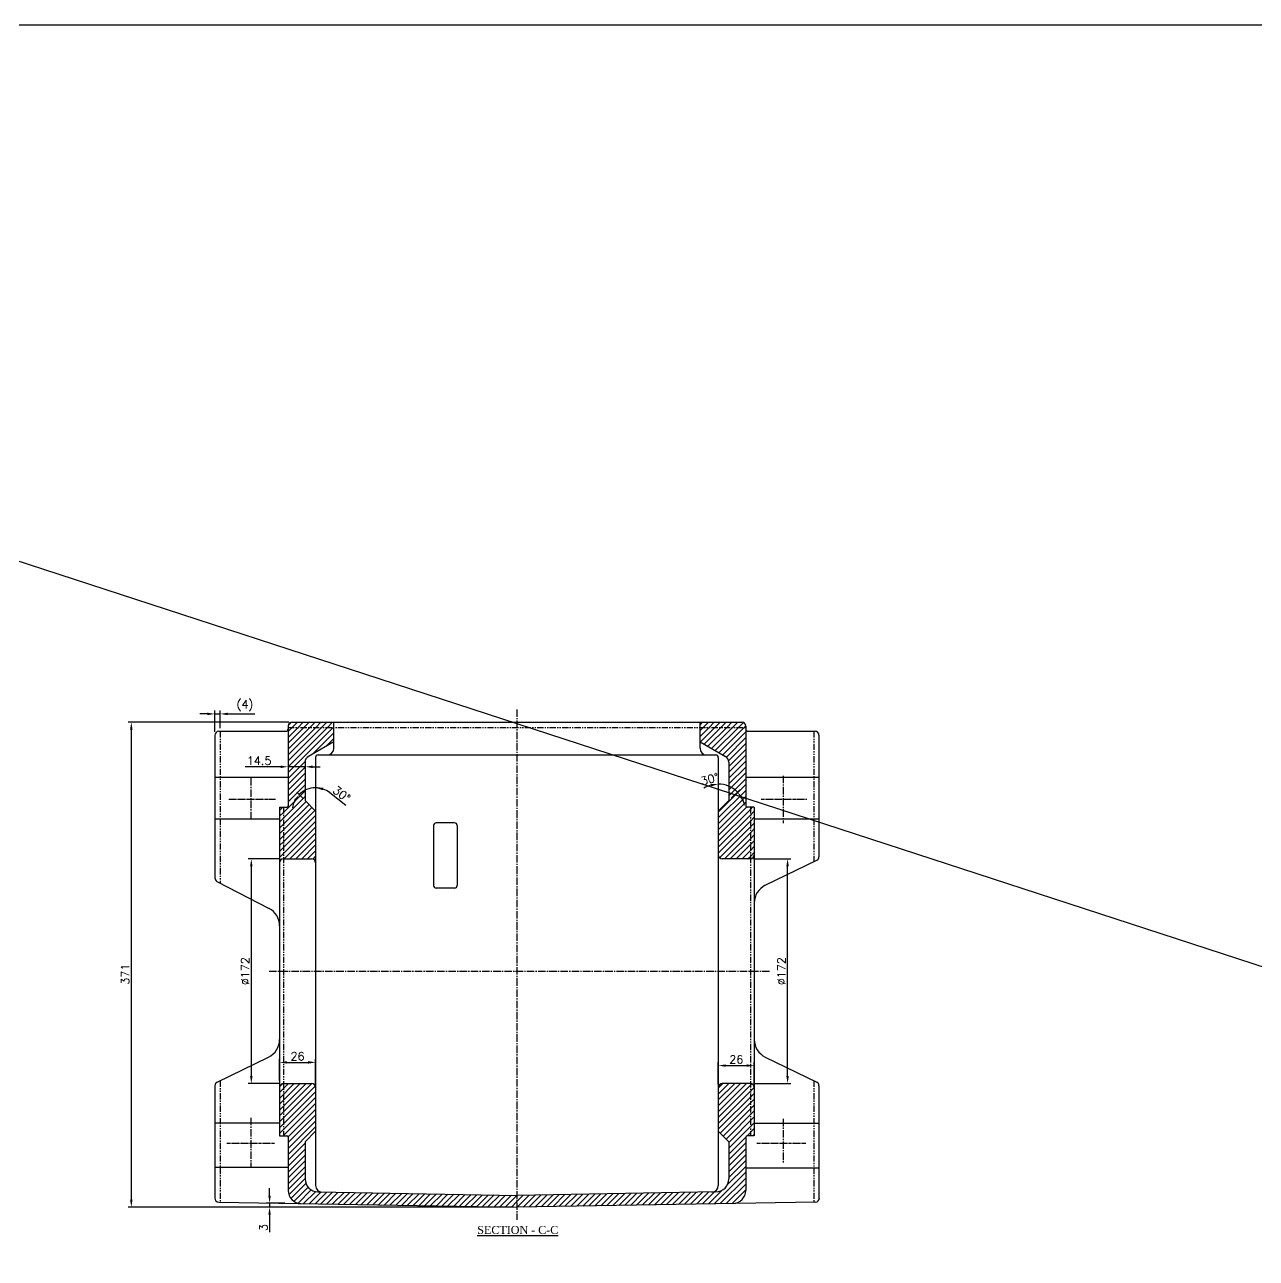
# Model space of a CAD drawing. Header units: millimetres. Extents: x -3508 to 12243, y -3609 to 4092.
# Drawn here: x 3930 to 4872, y 3148 to 4092 of the extents above; entities that cross this region are included whole.
import ezdxf

# ---------------------------------------------------------------- set-up
doc = ezdxf.new("R2010")
doc.units = ezdxf.units.MM
doc.header["$LTSCALE"] = 0.3
doc.header["$PDSIZE"] = -50
doc.linetypes.add('CENTER2', pattern=[28.575, 19.05, -3.175, 3.175, -3.175])
doc.linetypes.add('PHANTOM2', pattern=[31.75, 15.875, -3.175, 3.175, -3.175, 3.175, -3.175])
for name, color, linetype in [('center', 1, 'CENTER2'), ('CHAIN ...', 8, 'PHANTOM2'), ('hatch', 6, 'Continuous')]:
    doc.layers.add(name, color=color, linetype=linetype)
doc.styles.add('ROMANTIC', font='romantic.ttf')
doc.styles.add('rs', font='romans.shx')
doc.dimstyles.new('sarab', dxfattribs={"dimscale": 3, "dimtxt": 2.5, "dimasz": 2.3, "dimexe": 1, "dimexo": 1, "dimtad": 1, "dimdec": 3, "dimdsep": 46, "dimtxsty": 'rs', "dimcen": 0, "dimclrd": 1, "dimclre": 1, "dimclrt": 7, "dimadec": 3, "dimazin": 2, "dimtfac": 1, "dimtdec": 3, "dimtmove": 0, "dimatfit": 3, "dimfxl": 0, "dimarcsym": 0})
pattern_1 = [(45, (720.053, 3000.05), (-2.245064, 2.245064), [])]
pattern_2 = [(45, (42.287, 3000.05), (-2.245064, 2.245064), [])]

# ---------------------------------------------------------------- blocks, each defined once
blk = doc.blocks.new('*D431')
at = {"color": 1, "lineweight": -2, "transparency": 16777216}
for p, q in [((4131.81, 3558.22), (4008.9, 3558.22)), ((4011.4, 3552.47), (4011.4, 3192.97)), ((4303.81, 3187.22), (4008.9, 3187.22))]:
    blk.add_line(p, q, dxfattribs=at)
at = {"color": 1, "transparency": 16777216}
for points in [[(4010.44, 3552.47), (4012.36, 3552.47), (4011.4, 3558.22)], [(4010.44, 3192.97), (4012.36, 3192.97), (4011.4, 3187.22)]]:
    blk.add_solid(points, dxfattribs=at)
at = {"layer": 'Defpoints', "color": 0, "transparency": 16777216}
for p in [(4134.31, 3558.22), (4011.4, 3187.22), (4306.31, 3187.22)]:
    blk.add_point(p, dxfattribs=at)
at = {"color": 7, "transparency": 16777216, "insert": (4006.71, 3365.46), "char_height": 6.25, "attachment_point": 5, "rotation": 90, "style": 'rs'}
blk.add_mtext('371', dxfattribs=at)
blk = doc.blocks.new('*D490')
at = {"color": 1, "lineweight": -2, "transparency": 16777216}
for p, q in [((4069.56, 3564.54), (4063.81, 3564.54)), ((4075.31, 3550.72), (4075.31, 3567.04)), ((4075.31, 3564.54), (4079.31, 3564.54)), ((4079.31, 3553.72), (4079.31, 3567.04)), ((4085.06, 3564.54), (4105.84, 3564.54))]:
    blk.add_line(p, q, dxfattribs=at)
at = {"color": 1, "transparency": 16777216}
for points in [[(4069.56, 3565.5), (4069.56, 3563.58), (4075.31, 3564.54)], [(4085.06, 3565.5), (4085.06, 3563.58), (4079.31, 3564.54)]]:
    blk.add_solid(points, dxfattribs=at)
at = {"layer": 'Defpoints', "color": 0, "transparency": 16777216}
for p in [(4075.31, 3564.54), (4079.31, 3551.22), (4075.31, 3548.22)]:
    blk.add_point(p, dxfattribs=at)
at = {"color": 7, "transparency": 16777216, "insert": (4098.33, 3570.87), "char_height": 6.25, "attachment_point": 5, "style": 'rs'}
blk.add_mtext('(4)', dxfattribs=at)
blk = doc.blocks.new('*D491')
at = {"color": 1, "lineweight": -2, "transparency": 16777216}
for p, q in [((4125.31, 3453.72), (4100.67, 3453.72)), ((4103.17, 3447.97), (4103.17, 3287.47)), ((4125.31, 3281.72), (4100.67, 3281.72))]:
    blk.add_line(p, q, dxfattribs=at)
at = {"color": 1, "transparency": 16777216}
for points in [[(4102.21, 3447.97), (4104.13, 3447.97), (4103.17, 3453.72)], [(4102.21, 3287.47), (4104.13, 3287.47), (4103.17, 3281.72)]]:
    blk.add_solid(points, dxfattribs=at)
at = {"layer": 'Defpoints', "color": 0, "transparency": 16777216}
for p in [(4127.81, 3453.72), (4103.17, 3281.72), (4127.81, 3281.72)]:
    blk.add_point(p, dxfattribs=at)
at = {"color": 7, "transparency": 16777216, "insert": (4098.48, 3367.72), "char_height": 6.25, "attachment_point": 5, "rotation": 90, "style": 'rs'}
blk.add_mtext('%%C172', dxfattribs=at)
blk = doc.blocks.new('*D492')
at = {"color": 1, "lineweight": -2, "transparency": 16777216}
for p, q in [((4487.31, 3453.72), (4515.79, 3453.72)), ((4513.29, 3287.47), (4513.29, 3447.97)), ((4487.31, 3281.72), (4515.79, 3281.72))]:
    blk.add_line(p, q, dxfattribs=at)
at = {"color": 1, "transparency": 16777216}
for points in [[(4512.33, 3447.97), (4514.25, 3447.97), (4513.29, 3453.72)], [(4512.33, 3287.47), (4514.25, 3287.47), (4513.29, 3281.72)]]:
    blk.add_solid(points, dxfattribs=at)
at = {"layer": 'Defpoints', "color": 0, "transparency": 16777216}
for p in [(4484.81, 3453.72), (4513.29, 3453.72), (4484.81, 3281.72)]:
    blk.add_point(p, dxfattribs=at)
at = {"color": 7, "transparency": 16777216, "insert": (4508.6, 3367.72), "char_height": 6.25, "attachment_point": 5, "rotation": 90, "style": 'rs'}
blk.add_mtext('%%C172', dxfattribs=at)
blk = doc.blocks.new('*D493')
at = {"color": 1, "lineweight": -2, "transparency": 16777216}
for p, q in [((4460.31, 3281.22), (4460.31, 3298)), ((4466.06, 3295.5), (4482.06, 3295.5)), ((4487.81, 3281.22), (4487.81, 3298))]:
    blk.add_line(p, q, dxfattribs=at)
at = {"color": 1, "transparency": 16777216}
for points in [[(4466.06, 3296.46), (4466.06, 3294.55), (4460.31, 3295.5)], [(4482.06, 3296.46), (4482.06, 3294.55), (4487.81, 3295.5)]]:
    blk.add_solid(points, dxfattribs=at)
at = {"layer": 'Defpoints', "color": 0, "transparency": 16777216}
for p in [(4487.81, 3295.5), (4460.31, 3278.72), (4487.81, 3278.72)]:
    blk.add_point(p, dxfattribs=at)
at = {"color": 7, "transparency": 16777216, "insert": (4474.06, 3300.19), "char_height": 6.25, "attachment_point": 5, "style": 'rs'}
blk.add_mtext('26', dxfattribs=at)
blk = doc.blocks.new('*D494')
at = {"color": 1, "lineweight": -2, "transparency": 16777216}
for p, q in [((4124.81, 3284.22), (4124.81, 3300.46)), ((4130.56, 3297.96), (4146.56, 3297.96)), ((4152.31, 3281.22), (4152.31, 3300.46))]:
    blk.add_line(p, q, dxfattribs=at)
at = {"color": 1, "transparency": 16777216}
for points in [[(4130.56, 3298.92), (4130.56, 3297), (4124.81, 3297.96)], [(4146.56, 3298.92), (4146.56, 3297), (4152.31, 3297.96)]]:
    blk.add_solid(points, dxfattribs=at)
at = {"layer": 'Defpoints', "color": 0, "transparency": 16777216}
for p in [(4152.31, 3297.96), (4124.81, 3281.72), (4152.31, 3278.72)]:
    blk.add_point(p, dxfattribs=at)
at = {"color": 7, "transparency": 16777216, "insert": (4138.56, 3302.65), "char_height": 6.25, "attachment_point": 5, "style": 'rs'}
blk.add_mtext('26', dxfattribs=at)
blk = doc.blocks.new('*D495')
at = {"color": 1, "lineweight": -2, "transparency": 16777216}
for p, q in [((4142.55, 3499.99), (4137.96, 3504.57)), ((4163.2, 3504.3), (4175.56, 3494.74))]:
    blk.add_line(p, q, dxfattribs=at)
for start, end in [(90, 135), (52.29523, 90), (52.80889, 71.40445), (153.59555, 172.19111)]:
    blk.add_arc((4152.31, 3490.22), 17.79, start, end, dxfattribs=at)
at = {"color": 1, "transparency": 16777216}
for points in [[(4135.6, 3498.69), (4137.15, 3497.58), (4139.73, 3502.8)], [(4157.83, 3506.14), (4158.14, 3508.03), (4152.31, 3508.02)]]:
    blk.add_solid(points, dxfattribs=at)
at = {"layer": 'Defpoints', "color": 0, "transparency": 16777216}
for p in [(4152.31, 3531.22), (4143.42, 3505.63), (4144.31, 3498.22), (4152.31, 3490.22), (4152.31, 3203.78)]:
    blk.add_point(p, dxfattribs=at)
at = {"color": 7, "transparency": 16777216, "insert": (4172.24, 3503.23), "char_height": 6.25, "attachment_point": 5, "rotation": 322.29523, "style": 'rs'}
blk.add_mtext('30%%D', dxfattribs=at)
blk = doc.blocks.new('*D496')
at = {"color": 1, "lineweight": -2, "transparency": 16777216}
blk.add_line((4470.08, 3499.99), (4476.66, 3506.56), dxfattribs=at)
for start, end in [(45, 90), (106.03606, 122.07213), (12.92787, 28.96394)]:
    blk.add_arc((4460.31, 3490.22), 20.61, start, end, dxfattribs=at)
at = {"color": 1, "transparency": 16777216}
for points in [[(4454.49, 3510.98), (4454.75, 3509.08), (4460.31, 3510.83)], [(4477.58, 3499.63), (4479.11, 3500.78), (4474.89, 3504.8)]]:
    blk.add_solid(points, dxfattribs=at)
at = {"layer": 'Defpoints', "color": 0, "transparency": 16777216}
for p in [(4460.31, 3531.22), (4470.62, 3508.07), (4468.31, 3498.22), (4460.31, 3490.22), (4460.31, 3203.77)]:
    blk.add_point(p, dxfattribs=at)
at = {"color": 7, "transparency": 16777216, "insert": (4453.78, 3514.66), "char_height": 6.25, "attachment_point": 5, "rotation": 14.96284, "style": 'rs'}
blk.add_mtext('30%%D', dxfattribs=at)
blk = doc.blocks.new('*D400')
at = {"color": 1, "lineweight": -2, "transparency": 16777216}
for p, q in [((4125.56, 3524.09), (4098.53, 3524.09)), ((4144.31, 3524.09), (4131.31, 3524.09)), ((4150.06, 3524.09), (4155.81, 3524.09))]:
    blk.add_line(p, q, dxfattribs=at)
at = {"color": 1, "transparency": 16777216}
for points in [[(4125.56, 3525.04), (4125.56, 3523.13), (4131.31, 3524.09)], [(4150.06, 3525.04), (4150.06, 3523.13), (4144.31, 3524.09)]]:
    blk.add_solid(points, dxfattribs=at)
at = {"layer": 'Defpoints', "color": 0, "transparency": 16777216}
for p in [(4131.31, 3524.09), (4144.31, 3524.09), (4144.31, 3524.09)]:
    blk.add_point(p, dxfattribs=at)
at = {"color": 7, "transparency": 16777216, "insert": (4109.17, 3528.77), "char_height": 6.25, "attachment_point": 5, "style": 'rs'}
blk.add_mtext('14.5', dxfattribs=at)
blk = doc.blocks.new('*D647')
at = {"color": 1, "lineweight": -2, "transparency": 16777216}
for p, q in [((4117.14, 3195.97), (4117.14, 3201.72)), ((4128.81, 3190.22), (4114.64, 3190.22)), ((4117.14, 3190.22), (4117.14, 3187.22)), ((4303.81, 3187.22), (4114.64, 3187.22)), ((4117.14, 3181.47), (4117.14, 3167.99))]:
    blk.add_line(p, q, dxfattribs=at)
at = {"color": 1, "transparency": 16777216}
for points in [[(4116.19, 3195.97), (4118.1, 3195.97), (4117.14, 3190.22)], [(4116.19, 3181.47), (4118.1, 3181.47), (4117.14, 3187.22)]]:
    blk.add_solid(points, dxfattribs=at)
at = {"layer": 'Defpoints', "color": 0, "transparency": 16777216}
for p in [(4117.14, 3190.22), (4131.31, 3190.22), (4306.31, 3187.22)]:
    blk.add_point(p, dxfattribs=at)
at = {"color": 7, "transparency": 16777216, "insert": (4112.46, 3171.63), "char_height": 6.25, "attachment_point": 5, "rotation": 90, "style": 'rs'}
blk.add_mtext('3', dxfattribs=at)

msp = doc.modelspace()

# ---------------------------------------------------------------- hatches: boundary and pattern name
at = {"layer": 'hatch'}
h = msp.add_hatch(dxfattribs=at)
h.set_pattern_fill('ANSI31', color=256, style=0)
h.set_pattern_definition(pattern_1)
h.paths.add_polyline_path([(4134.3133, 3558.2219, 0.41421356), (4131.3133, 3555.2219), (4131.3133, 3554.2219), (4166.3133, 3554.2219), (4166.3133, 3558.2219)])
h = msp.add_hatch(dxfattribs=at)
h.set_pattern_fill('ANSI31', color=256, style=0)
h.set_pattern_definition(pattern_1)
h.paths.add_polyline_path([(4478.3133, 3558.2219), (4446.3133, 3558.2219), (4446.3133, 3554.2219), (4481.3133, 3554.2219), (4481.3133, 3555.2219, 0.41421356)])
h = msp.add_hatch(dxfattribs=at)
h.set_pattern_fill('ANSI31', color=256, style=0)
h.set_pattern_definition(pattern_1)
h.paths.add_polyline_path([(4166.3133, 3554.2219), (4131.3133, 3554.2219), (4131.3133, 3494.1091, -0.41421356), (4130.3133, 3493.1091), (4127.8133, 3493.1091), (4127.8133, 3453.7219), (4149.3133, 3453.7219, -0.41421356), (4152.3133, 3450.7219), (4152.3133, 3490.2219), (4144.3133, 3498.2219), (4144.3133, 3527.6335, -0.26794919), (4146.8133, 3531.9636), (4166.3133, 3543.2219)])
h = msp.add_hatch(dxfattribs=at)
h.set_pattern_fill('ANSI31', color=256, style=0)
h.set_pattern_definition(pattern_1)
h.paths.add_polyline_path([(4481.3133, 3554.2219), (4446.3133, 3554.2219), (4446.3133, 3543.2219), (4465.8133, 3531.9636, -0.26794919), (4468.3133, 3527.6335), (4468.3133, 3498.2219), (4460.3133, 3490.2219), (4460.3133, 3456.7219, 0.41421356), (4463.3133, 3453.7219), (4484.8133, 3453.7219), (4484.8133, 3493.1091), (4482.3133, 3493.1091, -0.41421356), (4481.3133, 3494.1091)])
h = msp.add_hatch(dxfattribs=at)
h.set_pattern_fill('ANSI31', color=256, style=0)
h.set_pattern_definition(pattern_1)
h.paths.add_polyline_path([(4127.8133, 3493.1091), (4124.8133, 3493.1091), (4124.8133, 3450.7219, -0.41421356), (4127.8133, 3453.7219)])
h = msp.add_hatch(dxfattribs=at)
h.set_pattern_fill('ANSI31', color=256, style=0)
h.set_pattern_definition(pattern_1)
h.paths.add_polyline_path([(4487.8133, 3493.1091), (4484.8133, 3493.1091), (4484.8133, 3453.7219, 0.41421356), (4487.8133, 3456.7219)])
h = msp.add_hatch(dxfattribs=at)
h.set_pattern_fill('ANSI31', color=256, style=0)
h.set_pattern_definition(pattern_2)
h.paths.add_polyline_path([(4152.3133, 3278.7219, 0.41421356), (4149.3133, 3281.7219), (4127.8133, 3281.7219), (4127.8133, 3241.7593), (4130.3133, 3241.7593, -0.41421356), (4131.3133, 3240.7593), (4131.3133, 3200.052, 0.40920189), (4141.1419, 3190.0534), (4306.3133, 3187.2219), (4306.3133, 3196.2232), (4154.1419, 3198.8319, -0.40920189), (4144.3133, 3208.8304), (4144.3133, 3237.2219), (4152.3133, 3245.2219)])
h.paths.add_polyline_path([(4127.8133, 3241.7593), (4127.8133, 3281.7219, 0.41421356), (4124.8133, 3278.7219), (4124.8133, 3241.7593)])
h = msp.add_hatch(dxfattribs=at)
h.set_pattern_fill('ANSI31', color=256, style=0)
h.set_pattern_definition(pattern_2)
h.paths.add_polyline_path([(4458.4847, 3198.8266), (4306.3133, 3196.218), (4306.3133, 3187.2166), (4458.4847, 3189.8253), (4471.4847, 3190.0481)])
h.paths.add_polyline_path([(4484.8133, 3281.7219), (4463.3133, 3281.7219, 0.41421356), (4460.3133, 3278.7219), (4460.3133, 3245.2219), (4468.3133, 3237.2219), (4468.3133, 3208.8251), (4481.3133, 3200.0467), (4481.3133, 3240.7593, -0.41421356), (4482.3133, 3241.7593), (4484.8133, 3241.7593)])
h.paths.add_polyline_path([(4481.3133, 3200.0467), (4468.3133, 3208.8251, -0.40920189), (4458.4847, 3198.8266), (4471.4847, 3190.0481, 0.40920189)])
h.paths.add_polyline_path([(4484.8133, 3281.7219), (4484.8133, 3241.7593), (4487.8133, 3241.7593), (4487.8133, 3278.7219, 0.41421356)])

# ---------------------------------------------------------------- linework, layer by layer
for p, q in [((2666.3122, 4091.8082), (8019.6586, 4091.8082)), ((2666.3122, 4091.8082), (8019.6586, 2346.5266)), ((4134.3133, 3558.2219), (4478.3133, 3558.2219)), ((4166.3133, 3538.2219), (4166.3133, 3558.2219)), ((4446.3133, 3538.2219), (4446.3133, 3558.2219)), ((4078.3133, 3551.2219), (4129.3133, 3551.2219)), ((4131.3133, 3555.2219), (4131.3133, 3494.1091)), ((4481.3133, 3555.2219), (4481.3133, 3494.1091)), ((4483.3133, 3551.2219), (4534.3133, 3551.2219)), ((4075.3133, 3548.2219), (4075.3133, 3439.1215)), ((4166.3133, 3543.2219), (4146.8133, 3531.9636)), ((4446.3133, 3543.2219), (4465.8133, 3531.9636)), ((4537.3133, 3548.2219), (4537.3133, 3455.3258)), ((4152.3133, 3531.2219), (4152.3133, 3203.7783)), ((4154.3133, 3533.2219), (4458.3133, 3533.2219)), ((4460.3133, 3531.2219), (4460.3133, 3203.773)), ((4144.3133, 3527.6335), (4144.3133, 3498.2219)), ((4468.3133, 3527.6335), (4468.3133, 3498.2219)), ((4075.3133, 3516.2219), (4131.3133, 3516.2219)), ((4481.3133, 3516.2219), (4537.3133, 3516.2219)), ((4124.8133, 3493.1091), (4130.3133, 3493.1091)), ((4124.8133, 3493.1091), (4124.8133, 3241.7593)), ((4144.3133, 3498.2219), (4152.3133, 3490.2219)), ((4468.3133, 3498.2219), (4460.3133, 3490.2219)), ((4487.8133, 3493.1091), (4482.3133, 3493.1091)), ((4487.8133, 3493.1091), (4487.8133, 3241.7593)), ((4075.3133, 3484.2219), (4124.8133, 3484.2219)), ((4487.8133, 3484.2219), (4537.3133, 3484.2219)), ((4242.6133, 3479.2219), (4242.6133, 3433.2219)), ((4258.6133, 3481.2219), (4244.6133, 3481.2219)), ((4260.6133, 3479.2219), (4260.6133, 3433.2219)), ((4127.8133, 3453.7219), (4149.3133, 3453.7219)), ((4484.8133, 3453.7219), (4463.3133, 3453.7219)), ((4496.2368, 3433.4136), (4535.6286, 3452.6295)), ((4076.9308, 3436.459), (4116.7255, 3415.7963)), ((4258.6133, 3431.2219), (4244.6133, 3431.2219)), ((4076.998, 3282.8143), (4116.3898, 3302.0303)), ((4496.2368, 3302.0303), (4535.6286, 3282.8143)), ((4075.3133, 3280.118), (4075.3133, 3194.1309)), ((4127.8133, 3281.7219), (4149.3133, 3281.7219)), ((4484.8133, 3281.7219), (4463.3133, 3281.7219)), ((4537.3133, 3280.118), (4537.3133, 3192.8058)), ((4075.3133, 3251.7219), (4124.8133, 3251.7219)), ((4487.8133, 3251.345), (4537.3133, 3251.345)), ((4124.8133, 3241.7593), (4130.3133, 3241.7593)), ((4131.3133, 3240.7593), (4131.3133, 3200.052)), ((4152.3133, 3245.2219), (4144.3133, 3237.2219)), ((4144.3133, 3237.2219), (4144.3133, 3208.8304)), ((4460.3133, 3245.2219), (4468.3133, 3237.2219)), ((4468.3133, 3237.2219), (4468.3133, 3208.8251)), ((4481.3133, 3240.7593), (4481.3133, 3200.0467)), ((4487.8133, 3241.7593), (4482.3133, 3241.7593)), ((4075.3133, 3217.7219), (4131.3133, 3217.7219)), ((4481.3133, 3217.345), (4537.3133, 3217.345)), ((4078.2619, 3191.1314), (4306.3133, 3187.2219)), ((4154.1419, 3198.8319), (4306.4675, 3196.2206)), ((4458.4847, 3198.8266), (4306.3133, 3196.218)), ((4534.6732, 3191.1314), (4458.4847, 3189.8253)), ((4458.4847, 3189.8253), (4306.3133, 3187.2166)), ((4306.3133, 3187.2219), (4306.3133, 3187.2219))]:
    msp.add_line(p, q)
for centre, radius, start, end in [((4134.3133, 3555.2219), 3, 90, 180), ((4478.3133, 3555.2219), 3, 0, 90), ((4078.3133, 3548.2219), 3, 90, 180), ((4129.3133, 3553.2219), 2, 270, 0), ((4483.3133, 3553.2219), 2, 180, 270), ((4534.3133, 3548.2219), 3, 0, 90), ((4149.3133, 3527.6335), 5, 120, 180), ((4154.3133, 3531.2219), 2, 90, 180), ((4161.3133, 3538.2219), 5, 270, 0), ((4451.3133, 3538.2219), 5, 180, 270), ((4458.3133, 3531.2219), 2, 0, 90), ((4463.3133, 3527.6335), 5, 0, 60), ((4130.3133, 3494.1091), 1, 270, 0), ((4482.3133, 3494.1091), 1, 180, 270), ((4244.6133, 3479.2219), 2, 90, 180), ((4258.6133, 3479.2219), 2, 0, 90), ((4463.3133, 3456.7219), 3, 180, 270), ((4484.8133, 3456.7219), 3, 270, 0), ((4534.3133, 3455.3258), 3, 296.003909, 0), ((4127.8133, 3450.7219), 3, 90, 180), ((4149.3133, 3450.7219), 3, 0, 90), ((4078.3133, 3439.1215), 3, 180, 242.5602721), ((4244.6133, 3433.2219), 2, 180, 270), ((4258.6133, 3433.2219), 2, 270, 0), ((4502.8133, 3419.9321), 15, 116.003909, 180), ((4109.8133, 3402.4839), 15, 0, 62.5602721), ((4109.8133, 3315.5118), 15, 296.003909, 0), ((4502.8133, 3315.5118), 15, 180, 243.996091), ((4078.3133, 3280.118), 3, 116.003909, 180), ((4127.8133, 3278.7219), 3, 90, 180), ((4149.3133, 3278.7219), 3, 0, 90), ((4463.3133, 3278.7219), 3, 90, 180), ((4484.8133, 3278.7219), 3, 0, 90), ((4534.3133, 3280.118), 3, 0, 63.996091), ((4130.3133, 3240.7593), 1, 0, 90), ((4482.3133, 3240.7593), 1, 90, 180), ((4154.3133, 3208.8304), 10, 180, 269.0178828), ((4458.3133, 3208.8251), 10, 270.9821172, 0), ((4141.3133, 3200.052), 10, 180, 269.0178828), ((4157.3133, 3203.7783), 5, 180, 269.0178828), ((4455.3133, 3203.773), 5, 270.9821172, 0), ((4471.3133, 3200.0467), 10, 270.9821172, 0), ((4078.3133, 3194.1309), 3, 180, 269.0178828), ((4534.6218, 3194.1309), 3, 270.9821172, 0)]:
    msp.add_arc(centre, radius, start, end)
at = {"layer": 'center'}
for p, q in [((4306.3133, 3568.0239), (4306.3133, 3177.5022)), ((4102.8133, 3515.3672), (4102.8133, 3483.2868)), ((4509.8133, 3517.2699), (4509.8133, 3481.0518)), ((4116.7307, 3367.7219), (4499.4139, 3367.7219)), ((4102.8133, 3255.5628), (4102.8133, 3217.6349)), ((4509.8133, 3254.6911), (4509.8133, 3220.7957))]:
    msp.add_line(p, q, dxfattribs=at)
at = {"layer": 'center', "ltscale": 0.4}
for p, q in [((4085.9693, 3499.2219), (4121.741, 3499.2219)), ((4493.1821, 3499.2219), (4527.975, 3499.2219)), ((4084.5459, 3236.2219), (4120.7889, 3236.2219)), ((4489.8597, 3236.2219), (4527.3132, 3236.2219))]:
    msp.add_line(p, q, dxfattribs=at)
at = {"layer": 'CHAIN ...'}
for p, q in [((4079.3133, 3551.2219), (4079.3133, 3435.2219)), ((4131.3133, 3554.2219), (4481.3133, 3554.2219)), ((4533.3133, 3551.2219), (4533.3133, 3451.5001)), ((4127.8133, 3493.1091), (4127.8133, 3241.7593)), ((4484.8133, 3493.1091), (4484.8133, 3241.7593)), ((4079.3133, 3283.9437), (4079.3133, 3191.1134)), ((4533.3133, 3283.9437), (4533.3133, 3191.1081))]:
    msp.add_line(p, q, dxfattribs=at)

# ---------------------------------------------------------------- texts
at = {"style": 'ROMANTIC'}
msp.add_text('%%USECTION - C-C', height=6.1, dxfattribs=at).set_placement((4275.9825, 3166.7357))

# ---------------------------------------------------------------- dimensions: what is measured, and where the dimension line sits
for base, p1, p2, text, override, picture, middle in [((4075.3133, 3564.5416), (4079.3133, 3551.2219), (4075.3133, 3548.2219), '(<>)', {"dimscale": 2.5, "dimdec": 2, "dimadec": 2, "dimtdec": 2, "dimatfit": 0}, '*D490', (4098.3282, 3564.5416)), ((4144.3133, 3524.0852), (4131.3133, 3524.0852), (4144.3133, 3524.0852), '14.5', {"dimscale": 2.5, "dimdec": 2, "dimcen": 2.5, "dimadec": 2, "dimtdec": 2}, '*D400', (4109.1734, 3524.0852))]:
    dim = msp.add_linear_dim(base=base, p1=p1, p2=p2, text=text, dimstyle='sarab', override=override)
    dim.commit()
    dim.dimension.update_dxf_attribs({"geometry": picture, "text_midpoint": middle, "dimtype": 160})
for base, p1, p2, picture, middle in [((4011.4, 3187.2219), (4134.3133, 3558.2219), (4306.3133, 3187.2219), '*D431', (4011.4, 3365.4577)), ((4117.1444, 3190.2219), (4306.3133, 3187.2219), (4131.3133, 3190.2219), '*D647', (4117.1444, 3171.6329))]:
    dim = msp.add_linear_dim(base=base, p1=p1, p2=p2, angle=90, dimstyle='sarab', override={"dimscale": 2.5, "dimdec": 2, "dimadec": 2, "dimtdec": 2, "dimatfit": 0})
    dim.commit()
    dim.dimension.update_dxf_attribs({"geometry": picture, "text_midpoint": middle, "dimtype": 160})
dim = msp.add_angular_dim_2l(base=(4143.416, 3505.6325), line1=((4144.3133, 3498.2219), (4152.3133, 3490.2219)), line2=((4152.3133, 3531.2219), (4152.3133, 3203.7783)), text='30%%D', dimstyle='sarab', override={"dimscale": 2.5, "dimdec": 2, "dimadec": 2, "dimtdec": 2, "dimatfit": 0})
dim.commit()
dim.dimension.update_dxf_attribs({"geometry": '*D495', "text_midpoint": (4172.2442, 3503.2311)})
dim = msp.add_angular_dim_2l(base=(4470.6191, 3508.0721), line1=((4468.3133, 3498.2219), (4460.3133, 3490.2219)), line2=((4460.3133, 3531.2219), (4460.3133, 3203.773)), text='30%%D', dimstyle='sarab', override={"dimscale": 2.5, "dimdec": 2, "dimadec": 2, "dimtdec": 2, "dimatfit": 0})
dim.commit()
dim.dimension.update_dxf_attribs({"geometry": '*D496', "text_midpoint": (4454.9915, 3510.1346), "dimtype": 162})
for base, p1, p2, picture, middle in [((4103.1712, 3281.7219), (4127.8133, 3453.7219), (4127.8133, 3281.7219), '*D491', (4098.4837, 3367.7219)), ((4513.2912, 3453.7219), (4484.8133, 3281.7219), (4484.8133, 3453.7219), '*D492', (4508.6037, 3367.7219))]:
    dim = msp.add_linear_dim(base=base, p1=p1, p2=p2, angle=90, text='%%C<>', dimstyle='sarab', override={"dimscale": 2.5, "dimdec": 2, "dimadec": 2, "dimtdec": 2, "dimatfit": 0})
    dim.commit()
    dim.dimension.update_dxf_attribs({"geometry": picture, "text_midpoint": middle})
for base, p1, p2, picture, middle in [((4152.3133, 3297.9579), (4124.8133, 3281.7219), (4152.3133, 3278.7219), '*D494', (4138.5633, 3302.6454)), ((4487.8133, 3295.5036), (4460.3133, 3278.7219), (4487.8133, 3278.7219), '*D493', (4474.0633, 3300.1911))]:
    dim = msp.add_linear_dim(base=base, p1=p1, p2=p2, text='26', dimstyle='sarab', override={"dimscale": 2.5, "dimdec": 2, "dimadec": 2, "dimtdec": 2, "dimatfit": 0})
    dim.commit()
    dim.dimension.update_dxf_attribs({"geometry": picture, "text_midpoint": middle})

doc.saveas('drawing.dxf')
